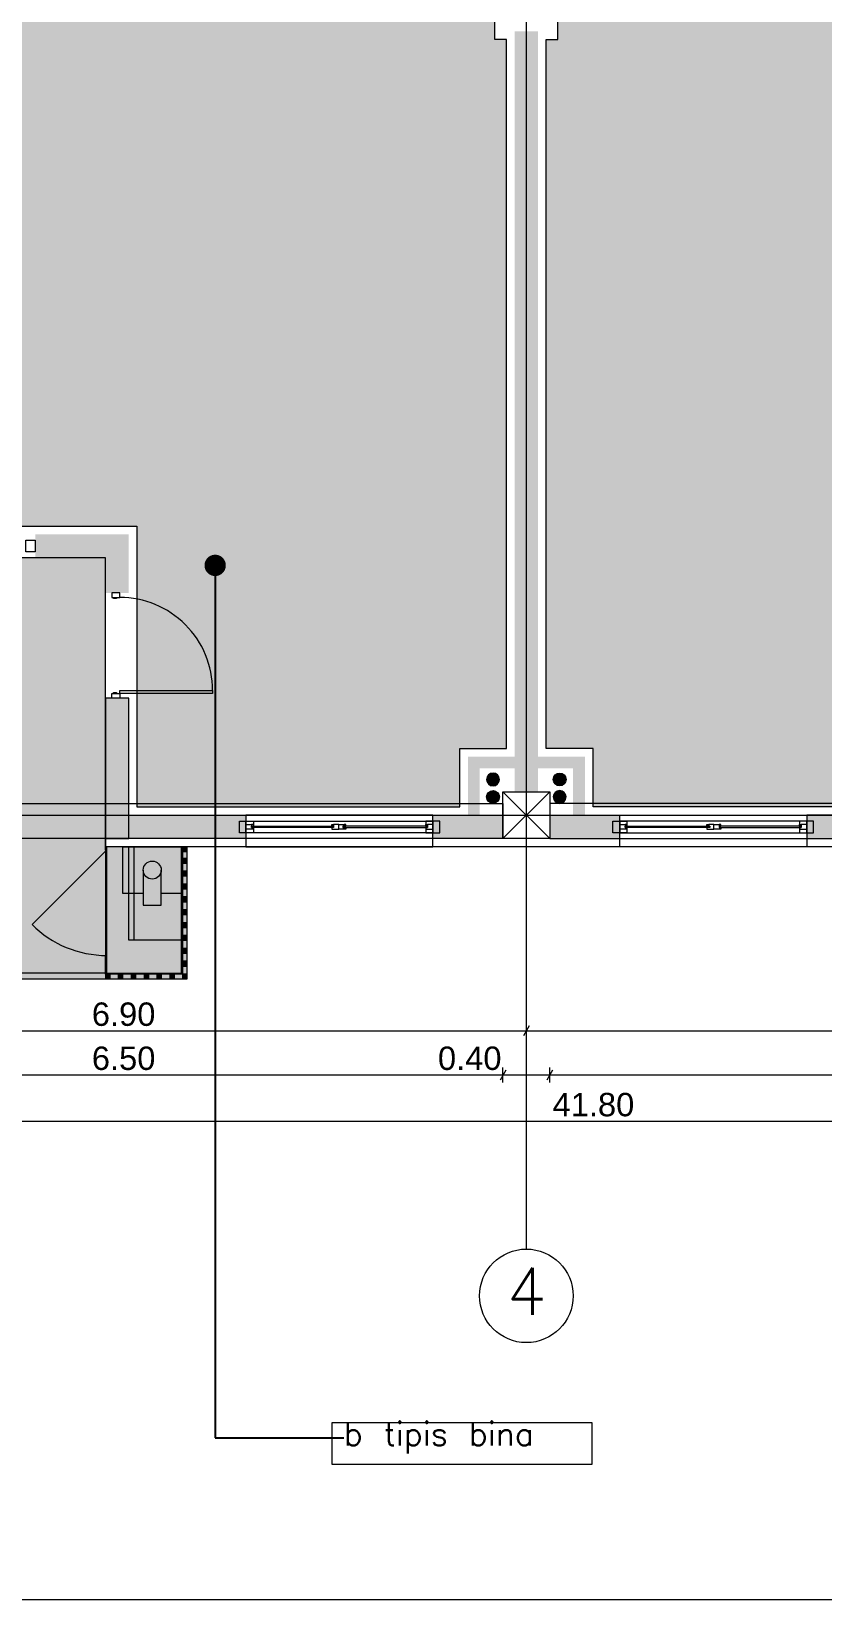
# Model space of a CAD drawing. Header units: millimetres. Extents: x 476244520 to 476657119, y 4620824743 to 4621446928.
# Drawn here: x 476406821 to 476413588, y 4621060450 to 4621073856 of the extents above; entities that cross this region are included whole.
import ezdxf

# ---------------------------------------------------------------- set-up
doc = ezdxf.new("R2010")
doc.units = ezdxf.units.MM
doc.header["$MEASUREMENT"] = 0
for name, color, linetype, lineweight in [('0_Pen_No__42_Pen_No__250_Pen_No__5', 5, 'Continuous', 0), ('2D Drafting - General_Pen_No__1_Pen_No__7', 7, 'Continuous', 0), ('2D Drafting - General_Pen_No__250_Pen_No__7_Pen_No__250', 7, 'Continuous', 0), ('2D Drafting - General_Pen_No__250_Pen_No__7_Pen_No__7', 7, 'Continuous', 0), ('2D Drafting - General_Pen_No__7_Pen_No__7_Pen_No__7', 7, 'Continuous', 0), ('Annotation - Text_Pen_No__7_Pen_No__5', 5, 'Continuous', 0), ('Doors_Pen_No__7_Pen_No__7_Pen_No__7', 7, 'Continuous', 0), ('G-Anno-Nplt_Pen_No__151', 151, 'Continuous', 0), ('G-Anno-Nplt_Pen_No__255', 255, 'Continuous', 0), ('G-Anno-Nplt_Pen_No__4', 7, 'Continuous', 0), ('gegmebi_Pen_No__1_Pen_No__7', 7, 'Continuous', 0), ('kar-panjara_Pen_No__7_Pen_No__7_Pen_No__7', 7, 'Continuous', 0), ('New_2D Drafting - General_Pen_No__250_Pen_No__7_Pen_No__255', 255, 'Continuous', 0), ('New_2D Drafting - General_Pen_No__2_Pen_No__250', 7, 'Continuous', 0), ('New_2D Drafting - General_Pen_No__30_Pen_No__9_Pen_No__9_Pen_No__255', 255, 'Continuous', 0), ('New_2D Drafting - General_Pen_No__30_Pen_No__9_Pen_No__9_Pen_No__7', 7, 'Continuous', 0), ('New_reg_nak_Pen_No__250', 7, 'Continuous', 0), ('New_reg_nak_Pen_No__7', 7, 'Continuous', 0), ('New_Structural - Bearing_Pen_No__1', 1, 'Continuous', 0), ('New_Structural - Bearing_Pen_No__250', 7, 'Continuous', 0), ('shaxtebi da milebi_Pen_No__1_Pen_No__1_Pen_No__1', 1, 'Continuous', 0), ('zoma_Pen_No__142', 142, 'Continuous', 0), ('zoma_Pen_No__5_Pen_No__5', 5, 'Continuous', 0)]:
    doc.layers.add(name, color=color, linetype=linetype, lineweight=lineweight)
doc.layers.add('shaxtebi da milebi_Pen_No__5_Pen_No__5_Pen_No__252', color=7, linetype='Continuous', lineweight=0, true_color=0x666666)
doc.layers.add('zoma', color=7, linetype='Continuous')
doc.styles.add('GENERATED_STYLE_2', font='arial.ttf')
doc.linetypes.add('Break', pattern='A,0,[1,A-4 бѓЎбѓђбѓ®бѓљбѓ\x98 - nikas1.Shx,S=15.679026,R=0,X=0,Y=0],-1975.557214,0', length=1975.557214)
doc.dimstyles.new('GENERATED_STYLE__1', dxfattribs={"dimtxt": 200, "dimasz": 64.421331, "dimexe": 0.18, "dimexo": 3, "dimgap": 0.09, "dimtad": 1, "dimtih": 1, "dimtoh": 1, "dimlfac": 0.001, "dimzin": 0, "dimdsep": 46, "dimtxsty": 'GENERATED_STYLE_2', "dimblk": 'ARROWHEAD_2', "dimblk1": 'ARROWHEAD_2', "dimblk2": 'ARROWHEAD_2', "dimcen": 0.09, "dimclrd": 142, "dimclre": 142, "dimclrt": 142, "dimadec": 0, "dimazin": 0, "dimtfac": 1, "dimtdec": 4, "dimtmove": 0, "dimatfit": 3, "dimfxl": 1, "dimtolj": 1, "dimtzin": 0, "dimarcsym": 0})
doc.dimstyles.new('GENERATED_STYLE__18', dxfattribs={"dimtxt": 0.18, "dimasz": 364.8, "dimexe": 0.18, "dimexo": 0.0625, "dimgap": 0.09, "dimtad": 0, "dimtih": 1, "dimtoh": 1, "dimdec": 4, "dimzin": 0, "dimdsep": 46, "dimcen": 0.09, "dimadec": 0, "dimazin": 0, "dimtfac": 1, "dimtdec": 4, "dimtmove": 0, "dimatfit": 3, "dimldrblk": 'ARROWHEAD_11', "dimfxl": 1, "dimtolj": 1, "dimtzin": 0, "dimarcsym": 0})
doc.dimstyles.new('GENERATED_STYLE__2', dxfattribs={"dimtxt": 200, "dimasz": 64.421331, "dimexe": 0.18, "dimexo": 3, "dimgap": 0.09, "dimtad": 1, "dimtih": 1, "dimtoh": 1, "dimlfac": 0.001, "dimzin": 0, "dimdsep": 46, "dimtxsty": 'GENERATED_STYLE_2', "dimblk": 'ARROWHEAD_2', "dimblk1": 'ARROWHEAD_2', "dimblk2": 'ARROWHEAD_2', "dimcen": 0.09, "dimclrd": 142, "dimclre": 142, "dimclrt": 142, "dimadec": 0, "dimazin": 0, "dimtfac": 1, "dimtdec": 4, "dimtmove": 2, "dimatfit": 3, "dimfxl": 1, "dimtolj": 1, "dimtzin": 0, "dimarcsym": 0})

# ---------------------------------------------------------------- blocks, each defined once
blk = doc.blocks.new('*D276', base_point=(476844527, 4621385791))
at = {"layer": 'zoma_Pen_No__142', "color": 142, "linetype": 'Continuous', "lineweight": 0, "transparency": 16777216}
for p, q in [((476404179, 4621065354), (476404130, 4621065270)), ((476404154, 4621065248), (476404154, 4621065376)), ((476411079, 4621065354), (476411030, 4621065270)), ((476411054, 4621065248), (476411054, 4621065376)), ((476404154, 4621065312), (476411054, 4621065312))]:
    blk.add_line(p, q, dxfattribs=at)
at = {"layer": 'zoma_Pen_No__142', "color": 142, "lineweight": 0, "transparency": 16777216, "insert": (476407338, 4621065352), "char_height": 200, "attachment_point": 7, "style": 'GENERATED_STYLE_2'}
blk.add_mtext('\\A1;{\\pql;\\fArial CYR|b0|i0|c204|p34;6.90}', dxfattribs=at)
blk = doc.blocks.new('ARROWHEAD_2')
at = {"color": 0, "linetype": 'Continuous', "lineweight": 0}
for p, q in [((0, 0), (-1, 0)), ((-0.38, -0.66), (0.38, 0.66))]:
    blk.add_line(p, q, dxfattribs=at)
blk = doc.blocks.new('*D277', base_point=(476844527, 4621385791))
at = {"layer": 'zoma_Pen_No__142', "color": 142, "linetype": 'Continuous', "lineweight": 0, "transparency": 16777216}
for p, q in [((476411079, 4621065354), (476411030, 4621065270)), ((476411054, 4621065248), (476411054, 4621065376)), ((476417979, 4621065354), (476417930, 4621065270)), ((476417954, 4621065248), (476417954, 4621065376)), ((476411054, 4621065312), (476417954, 4621065312))]:
    blk.add_line(p, q, dxfattribs=at)
at = {"layer": 'zoma_Pen_No__142', "color": 142, "lineweight": 0, "transparency": 16777216, "insert": (476414238, 4621065352), "char_height": 200, "attachment_point": 7, "style": 'GENERATED_STYLE_2'}
blk.add_mtext('\\A1;{\\pql;\\fArial CYR|b0|i0|c204|p34;6.90}', dxfattribs=at)
blk = doc.blocks.new('*D327', base_point=(476844527, 4621385791))
at = {"layer": 'zoma_Pen_No__142', "color": 142, "linetype": 'Continuous', "lineweight": 0, "transparency": 16777216}
for p, q in [((476404379, 4621064977), (476404330, 4621064892)), ((476404354, 4621064871), (476404354, 4621064998)), ((476410879, 4621064977), (476410830, 4621064892)), ((476410854, 4621064871), (476410854, 4621064998)), ((476404354, 4621064935), (476410854, 4621064935))]:
    blk.add_line(p, q, dxfattribs=at)
at = {"layer": 'zoma_Pen_No__142', "color": 142, "lineweight": 0, "transparency": 16777216, "char_height": 200, "attachment_point": 7, "style": 'GENERATED_STYLE_2'}
for s, insert in [('\\A1;{\\pql;\\fArial CYR|b0|i0|c204|p34;6.50}', (476407338, 4621064975)), ('\\A1;{\\pql;\\fArial CYR|b0|i0|c204|p34;0.40}', (476410298, 4621064975))]:
    blk.add_mtext(s, dxfattribs=dict(at, insert=insert))
blk = doc.blocks.new('*D328', base_point=(476844527, 4621385791))
at = {"layer": 'zoma_Pen_No__142', "color": 142, "linetype": 'Continuous', "lineweight": 0, "transparency": 16777216}
for p, q in [((476410879, 4621064977), (476410830, 4621064892)), ((476410854, 4621064871), (476410854, 4621064998)), ((476411279, 4621064977), (476411230, 4621064892)), ((476411254, 4621064871), (476411254, 4621064998)), ((476410854, 4621064935), (476411254, 4621064935))]:
    blk.add_line(p, q, dxfattribs=at)
blk = doc.blocks.new('*D329', base_point=(476844527, 4621385791))
at = {"layer": 'zoma_Pen_No__142', "color": 142, "linetype": 'Continuous', "lineweight": 0, "transparency": 16777216}
for p, q in [((476411279, 4621064977), (476411230, 4621064892)), ((476411254, 4621064871), (476411254, 4621064998)), ((476417779, 4621064977), (476417730, 4621064892)), ((476417754, 4621064871), (476417754, 4621064998)), ((476411254, 4621064935), (476417754, 4621064935))]:
    blk.add_line(p, q, dxfattribs=at)
at = {"layer": 'zoma_Pen_No__142', "color": 142, "lineweight": 0, "transparency": 16777216, "char_height": 200, "attachment_point": 7, "style": 'GENERATED_STYLE_2'}
for s, insert in [('\\A1;{\\pql;\\fArial CYR|b0|i0|c204|p34;6.50}', (476414238, 4621064975)), ('\\A1;{\\pql;\\fArial CYR|b0|i0|c204|p34;0.40}', (476417198, 4621064975))]:
    blk.add_mtext(s, dxfattribs=dict(at, insert=insert))
blk = doc.blocks.new('*D335', base_point=(476844527, 4621385791))
at = {"layer": 'zoma_Pen_No__142', "color": 142, "linetype": 'Continuous', "lineweight": 0, "transparency": 16777216}
for p, q in [((476390113, 4621064539), (476390154, 4621064539)), ((476390179, 4621064581), (476390130, 4621064497)), ((476390154, 4621064475), (476390154, 4621064602)), ((476390154, 4621064539), (476431954, 4621064539)), ((476431930, 4621064497), (476431979, 4621064581)), ((476431954, 4621064475), (476431954, 4621064602)), ((476431954, 4621064539), (476431996, 4621064539))]:
    blk.add_line(p, q, dxfattribs=at)
at = {"layer": 'zoma_Pen_No__142', "color": 142, "lineweight": 0, "transparency": 16777216, "insert": (476411278, 4621064579), "char_height": 200, "attachment_point": 7, "style": 'GENERATED_STYLE_2'}
blk.add_mtext('\\A1;{\\pql;\\fArial CYR|b0|i0|c204|p34;41.80}', dxfattribs=at)
blk = doc.blocks.new('ARROWHEAD_11')
at = {"color": 0, "linetype": 'Continuous', "lineweight": 0}
blk.add_line((0, 0), (-1, 0), dxfattribs=at)
at = {"color": 0, "linetype": 'Continuous', "lineweight": 0, "const_width": 0.25, "flags": 128}
blk.add_lwpolyline([(-0.125, 0, 1), (0.125, 0, 1)], format="xyb", close=True, dxfattribs=at)

msp = doc.modelspace()

# ---------------------------------------------------------------- hatches: boundary and pattern name
at = {"layer": '2D Drafting - General_Pen_No__250_Pen_No__7_Pen_No__7', "linetype": 'Continuous', "lineweight": 0}
for points in [[(476410954.207, 4621073856.437), (476410954.207, 4621067356.437), (476411154.207, 4621067356.437), (476411154.207, 4621073856.437)], [(476407454.207, 4621069356.437), (476407454.207, 4621069556.437), (476406853.888, 4621069556.437), (476406853.888, 4621069356.437)], [(476407654.207, 4621069556.437), (476407454.207, 4621069556.437), (476407454.207, 4621069056.434), (476407654.207, 4621069056.434)], [(476407454.207, 4621068156.434), (476407454.207, 4621066956.378), (476407654.207, 4621066956.378), (476407654.207, 4621068156.434)], [(476410554.207, 4621067656.567), (476410554.207, 4621067156.437), (476410654.207, 4621067156.437), (476410654.207, 4621067556.379), (476410954.207, 4621067556.379), (476410954.207, 4621067656.567)], [(476411554.207, 4621067656.567), (476411554.207, 4621067156.437), (476411454.207, 4621067156.437), (476411454.207, 4621067556.379), (476411154.207, 4621067556.379), (476411154.207, 4621067656.567)], [(476408654.422, 4621067156.378), (476408654.422, 4621066956.378), (476407654.207, 4621066956.378), (476407654.207, 4621067156.378)], [(476410254.424, 4621067156.437), (476410254.424, 4621066956.437), (476410854.207, 4621066956.437), (476410854.207, 4621067156.437)], [(476411853.99, 4621067156.437), (476411853.99, 4621066956.437), (476411254.207, 4621066956.437), (476411254.207, 4621067156.437)], [(476413453.992, 4621067156.437), (476413453.992, 4621066956.378), (476414454.207, 4621066956.378), (476414454.207, 4621067156.437)], [(476407454.211, 4621066886.437), (476407464.211, 4621066886.437), (476407464.211, 4621066856.437), (476407454.211, 4621066856.437)], [(476408104.211, 4621065806.466), (476408104.211, 4621066886.443), (476408114.211, 4621066886.443), (476408114.211, 4621065806.466)], [(476407454.211, 4621065956.438), (476407464.211, 4621065956.438), (476407464.211, 4621065806.489), (476407454.211, 4621065806.489)], [(476407454.305, 4621065806.466), (476408114.211, 4621065806.466), (476408114.211, 4621065796.466), (476407454.305, 4621065796.466)]]:
    msp.add_hatch(color=7, dxfattribs=at).paths.add_polyline_path(points)
at = {"layer": 'G-Anno-Nplt_Pen_No__151', "linetype": 'Continuous', "lineweight": 0, "true_color": 0x1f2f3f}
for points in [[(476404224.207, 4621084186.437), (476404224.207, 4621077826.437), (476404424.207, 4621077826.437), (476404424.207, 4621077526.437), (476404724.207, 4621077526.437), (476404724.207, 4621076665.419), (476404324.207, 4621076665.419), (476404324.207, 4621074326.437), (476404424.207, 4621074326.437), (476404424.207, 4621073786.437), (476404324.207, 4621073786.437), (476404324.207, 4621069626.379), (476407724.207, 4621069626.379), (476407724.207, 4621067226.378), (476410484.207, 4621067226.378), (476410484.207, 4621067726.567), (476410884.207, 4621067726.567), (476410884.207, 4621073786.437), (476410784.207, 4621073786.437), (476410784.207, 4621074326.438), (476410884.207, 4621074326.438), (476410884.207, 4621075613.729), (476410954.207, 4621075613.729), (476410954.207, 4621077356.437), (476410854.207, 4621077356.437), (476410854.207, 4621077606.437), (476410554.207, 4621077606.437), (476410554.207, 4621078627.456), (476410954.207, 4621078627.456), (476410954.207, 4621079229.707), (476410884.207, 4621079229.707), (476410884.207, 4621083286.44), (476407384.207, 4621083286.44), (476407384.207, 4621084386.437), (476404424.207, 4621084386.437), (476404424.207, 4621084186.437)], [(476417884.207, 4621084186.437), (476417884.207, 4621077826.437), (476417684.207, 4621077826.437), (476417684.207, 4621077526.437), (476417384.207, 4621077526.437), (476417384.207, 4621076665.419), (476417784.207, 4621076665.419), (476417784.207, 4621074326.437), (476417684.207, 4621074326.437), (476417684.207, 4621073786.437), (476417784.207, 4621073786.437), (476417784.207, 4621069626.379), (476414384.207, 4621069626.379), (476414384.207, 4621067226.378), (476411624.207, 4621067226.378), (476411624.207, 4621067726.567), (476411224.207, 4621067726.567), (476411224.207, 4621073786.437), (476411324.207, 4621073786.437), (476411324.207, 4621074326.438), (476411224.207, 4621074326.438), (476411224.207, 4621075613.729), (476411154.207, 4621075613.729), (476411154.207, 4621077356.437), (476411254.207, 4621077356.437), (476411254.207, 4621077606.437), (476411554.207, 4621077606.437), (476411554.207, 4621078627.456), (476411154.207, 4621078627.456), (476411154.207, 4621079229.707), (476411224.207, 4621079229.707), (476411224.207, 4621083286.44), (476414724.207, 4621083286.44), (476414724.207, 4621084386.437), (476417684.207, 4621084386.437), (476417684.207, 4621084186.437)]]:
    msp.add_hatch(color=169, dxfattribs=at).paths.add_polyline_path(points)
at = {"layer": 'G-Anno-Nplt_Pen_No__255', "linetype": 'Continuous', "lineweight": 0, "true_color": 0x3f3f3f}
msp.add_hatch(color=250, dxfattribs=at).paths.add_polyline_path([(476404254.207, 4621069356.437), (476404254.207, 4621067356.437), (476404354.207, 4621067356.437), (476404354.207, 4621066886.437), (476404304.207, 4621066886.437), (476404304.207, 4621065756.45), (476408154.204, 4621065756.473), (476408154.204, 4621066886.437), (476407454.207, 4621066886.437), (476407454.207, 4621069356.437)])
at = {"layer": 'New_2D Drafting - General_Pen_No__250_Pen_No__7_Pen_No__255', "linetype": 'Continuous', "lineweight": 0}
for points in [[(476408104.209, 4621066886.443), (476407604.209, 4621066886.439), (476407604.212, 4621066486.443), (476407777.197, 4621066486.445), (476407777.198, 4621066386.442), (476407931.224, 4621066386.443), (476407931.223, 4621066486.446), (476408104.212, 4621066486.448)], [(476408104.209, 4621066886.443), (476407654.209, 4621066886.443), (476407654.209, 4621066086.443), (476408104.209, 4621066086.443)]]:
    msp.add_hatch(color=255, dxfattribs=at).paths.add_polyline_path(points)
at = {"layer": 'New_2D Drafting - General_Pen_No__30_Pen_No__9_Pen_No__9_Pen_No__255', "linetype": 'Continuous', "lineweight": 0}
for points in [[(476408154.204, 4621066886.437), (476408114.204, 4621066886.437), (476408114.204, 4621066846.437), (476408154.204, 4621066846.437)], [(476408154.204, 4621066786.473), (476408114.204, 4621066786.473), (476408114.204, 4621066746.473), (476408154.204, 4621066746.473)], [(476408154.204, 4621066676.473), (476408114.204, 4621066676.473), (476408114.204, 4621066636.473), (476408154.204, 4621066636.473)], [(476408154.204, 4621066566.473), (476408114.204, 4621066566.473), (476408114.204, 4621066526.473), (476408154.204, 4621066526.473)], [(476408154.204, 4621066456.473), (476408114.204, 4621066456.473), (476408114.204, 4621066416.473), (476408154.204, 4621066416.473)], [(476408154.204, 4621066346.473), (476408114.204, 4621066346.473), (476408114.204, 4621066306.473), (476408154.204, 4621066306.473)], [(476408154.204, 4621066236.473), (476408114.204, 4621066236.473), (476408114.204, 4621066196.473), (476408154.204, 4621066196.473)], [(476408154.204, 4621066126.473), (476408114.204, 4621066126.473), (476408114.204, 4621066086.473), (476408154.204, 4621066086.473)], [(476408154.204, 4621066016.473), (476408114.204, 4621066016.473), (476408114.204, 4621065976.473), (476408154.204, 4621065976.473)], [(476408154.204, 4621065906.473), (476408114.204, 4621065906.473), (476408114.204, 4621065866.473), (476408154.204, 4621065866.473)], [(476407494.211, 4621065756.473), (476407494.211, 4621065796.473), (476407454.211, 4621065796.473), (476407454.211, 4621065756.473)], [(476407604.211, 4621065756.473), (476407604.211, 4621065796.473), (476407564.211, 4621065796.473), (476407564.211, 4621065756.473)], [(476407714.211, 4621065756.473), (476407714.211, 4621065796.473), (476407674.211, 4621065796.473), (476407674.211, 4621065756.473)], [(476407824.211, 4621065756.473), (476407824.211, 4621065796.473), (476407784.211, 4621065796.473), (476407784.211, 4621065756.473)], [(476407934.211, 4621065756.473), (476407934.211, 4621065796.473), (476407894.211, 4621065796.473), (476407894.211, 4621065756.473)], [(476408044.211, 4621065756.473), (476408044.211, 4621065796.473), (476408004.211, 4621065796.473), (476408004.211, 4621065756.473)], [(476408154.204, 4621065796.473), (476408114.204, 4621065796.473), (476408114.204, 4621065756.473), (476408154.204, 4621065756.473)], [(476408154.211, 4621065756.473), (476408154.211, 4621065796.473), (476408114.211, 4621065796.473), (476408114.211, 4621065756.473)]]:
    msp.add_hatch(color=255, dxfattribs=at).paths.add_polyline_path(points)
at = {"layer": 'shaxtebi da milebi_Pen_No__1_Pen_No__1_Pen_No__1', "linetype": 'Continuous', "lineweight": 0}
for points in [[(476410769.084, 4621067366.379, 1), (476410769.084, 4621067256.379, 1)], [(476411339.33, 4621067366.379, -1), (476411339.33, 4621067256.379, -1)]]:
    msp.add_hatch(color=1, dxfattribs=at).paths.add_polyline_path(points)
at = {"layer": 'shaxtebi da milebi_Pen_No__5_Pen_No__5_Pen_No__252', "linetype": 'Continuous', "lineweight": 0, "true_color": 0x666666}
for points in [[(476410769.084, 4621067516.379, 1), (476410769.084, 4621067406.379, 1)], [(476411339.33, 4621067516.379, -1), (476411339.33, 4621067406.379, -1)]]:
    msp.add_hatch(color=251, dxfattribs=at).paths.add_polyline_path(points)

# ---------------------------------------------------------------- linework, layer by layer
at = {"layer": '0_Pen_No__42_Pen_No__250_Pen_No__5', "color": 5, "linetype": 'Continuous', "lineweight": 0}
msp.add_circle((476411054.207, 4621063046.84), 400, dxfattribs=at)
msp.add_circle((476411054.207, 4621063046.84), 400, dxfattribs=at)
at = {"layer": '2D Drafting - General_Pen_No__1_Pen_No__7', "color": 7, "linetype": 'Continuous', "lineweight": 0}
for p, q in [((476410854.207, 4621066956.437), (476411254.207, 4621067356.437)), ((476411254.207, 4621066956.437), (476410854.207, 4621067356.437))]:
    msp.add_line(p, q, dxfattribs=at)
at = {"layer": '2D Drafting - General_Pen_No__1_Pen_No__7', "color": 7, "linetype": 'Continuous', "lineweight": 0, "flags": 128}
for points in [[(476411254.207, 4621066956.437), (476410854.207, 4621066956.437), (476410854.207, 4621067356.437), (476411254.207, 4621067356.437)], [(476410854.207, 4621066956.437), (476404354.207, 4621066956.437), (476404354.207, 4621067256.437), (476410854.207, 4621067256.437)], [(476411254.207, 4621066956.437), (476417754.207, 4621066956.437), (476417754.207, 4621067256.437), (476411254.207, 4621067256.437)]]:
    msp.add_lwpolyline(points, close=True, dxfattribs=at)
at = {"layer": '2D Drafting - General_Pen_No__250_Pen_No__7_Pen_No__250', "color": 7, "linetype": 'Continuous', "lineweight": 0, "flags": 128}
for points in [[(476407454.207, 4621068156.434), (476407454.207, 4621066956.378), (476407654.207, 4621066956.378), (476407654.207, 4621068156.434)], [(476408654.422, 4621067156.378), (476408654.422, 4621066956.378), (476407654.207, 4621066956.378), (476407654.207, 4621067156.378)], [(476413453.992, 4621067156.437), (476413453.992, 4621066956.378), (476414454.207, 4621066956.378), (476414454.207, 4621067156.437)], [(476407454.211, 4621066886.437), (476407464.211, 4621066886.437), (476407464.211, 4621066856.437), (476407454.211, 4621066856.437)], [(476408104.211, 4621065806.466), (476408104.211, 4621066886.443), (476408114.211, 4621066886.443), (476408114.211, 4621065806.466)], [(476407454.211, 4621065956.438), (476407464.211, 4621065956.438), (476407464.211, 4621065806.489), (476407454.211, 4621065806.489)], [(476407454.305, 4621065806.466), (476408114.211, 4621065806.466), (476408114.211, 4621065796.466), (476407454.305, 4621065796.466)]]:
    msp.add_lwpolyline(points, close=True, dxfattribs=at)
at = {"layer": '2D Drafting - General_Pen_No__7_Pen_No__7_Pen_No__7', "color": 7, "linetype": 'Continuous', "lineweight": 0}
msp.add_arc((476407576.631, 4621068222.612), 794.311, 359.9985151, 90.0001966, dxfattribs=at)
at = {"layer": 'Doors_Pen_No__7_Pen_No__7_Pen_No__7', "color": 7, "linetype": 'Continuous', "lineweight": 0, "flags": 128}
for points in [[(476407508.896, 4621069056.436), (476407508.895, 4621069016.925), (476407576.629, 4621069016.923), (476407576.63, 4621069056.434)], [(476407523.295, 4621069008.036), (476407523.295, 4621069016.924), (476407549.962, 4621069016.924), (476407549.962, 4621069008.035)], [(476407508.896, 4621068156.436), (476407508.897, 4621068195.947), (476407576.631, 4621068195.945), (476407576.63, 4621068156.434)], [(476407523.297, 4621068195.947), (476407523.298, 4621068204.836), (476407549.964, 4621068204.835), (476407549.964, 4621068195.946)], [(476407576.631, 4621068195.945), (476407576.631, 4621068222.612), (476408370.942, 4621068222.591), (476408370.942, 4621068195.925)]]:
    msp.add_lwpolyline(points, close=True, dxfattribs=at)
at = {"layer": 'G-Anno-Nplt_Pen_No__4', "color": 7, "linetype": 'Continuous', "lineweight": 0, "flags": 128}
for points in [[(476404324.207, 4621069626.379), (476407724.207, 4621069626.379), (476407724.207, 4621067226.378), (476410484.207, 4621067226.378), (476410484.207, 4621067726.567), (476410884.207, 4621067726.567), (476410884.207, 4621073786.437), (476410784.207, 4621073786.437), (476410784.207, 4621074326.438), (476410884.207, 4621074326.438), (476410884.207, 4621075613.729), (476410954.207, 4621075613.729), (476410954.207, 4621077356.437), (476410854.207, 4621077356.437), (476410854.207, 4621077606.437), (476410554.207, 4621077606.437), (476410554.207, 4621078627.456), (476410954.207, 4621078627.456), (476410954.207, 4621079229.707), (476410884.207, 4621079229.707), (476410884.207, 4621083286.44), (476407384.207, 4621083286.44), (476407384.207, 4621084386.437), (476404424.207, 4621084386.437)], [(476417684.207, 4621074326.437), (476417684.207, 4621073786.437), (476417784.207, 4621073786.437), (476417784.207, 4621069626.379), (476414384.207, 4621069626.379), (476414384.207, 4621067226.378), (476411624.207, 4621067226.378), (476411624.207, 4621067726.567), (476411224.207, 4621067726.567), (476411224.207, 4621073786.437), (476411324.207, 4621073786.437), (476411324.207, 4621074326.438)]]:
    msp.add_lwpolyline(points, dxfattribs=at)
msp.add_lwpolyline([(476404254.207, 4621069356.437), (476404254.207, 4621067356.437), (476404354.207, 4621067356.437), (476404354.207, 4621066886.437), (476404304.207, 4621066886.437), (476404304.207, 4621065756.45), (476408154.204, 4621065756.473), (476408154.204, 4621066886.437), (476407454.207, 4621066886.437), (476407454.207, 4621069356.437)], close=True, dxfattribs=at)
at = {"layer": 'gegmebi_Pen_No__1_Pen_No__7', "color": 7, "linetype": 'Continuous', "lineweight": 0, "flags": 128}
for points in [[(476407777.197, 4621066486.445), (476407604.212, 4621066486.443), (476407604.209, 4621066886.439), (476408104.209, 4621066886.443), (476408104.212, 4621066486.448), (476407931.223, 4621066486.446)], [(476407777.196, 4621066686.443), (476407777.198, 4621066386.442), (476407931.224, 4621066386.443), (476407931.222, 4621066686.444)]]:
    msp.add_lwpolyline(points, dxfattribs=at)
at = {"layer": 'kar-panjara_Pen_No__7_Pen_No__7_Pen_No__7', "color": 7, "linetype": 'Continuous', "lineweight": 0, "flags": 128}
for points in [[(476406853.895, 4621069406.405), (476406773.895, 4621069406.402), (476406773.89, 4621069506.402), (476406853.89, 4621069506.405)], [(476408719.852, 4621067006.012), (476408599.852, 4621067006.012), (476408599.852, 4621067106.012), (476408719.852, 4621067106.012)], [(476408654.422, 4621067106.011), (476410254.424, 4621067105.956), (476410254.424, 4621067006.011), (476408654.422, 4621067006.066)], [(476410194.75, 4621067006.012), (476410314.75, 4621067006.012), (476410314.75, 4621067106.012), (476410194.75, 4621067106.012)], [(476411913.665, 4621067006.012), (476411793.665, 4621067006.012), (476411793.665, 4621067106.012), (476411913.665, 4621067106.012)], [(476413453.992, 4621067106.011), (476411853.99, 4621067105.956), (476411853.99, 4621067006.011), (476413453.992, 4621067006.066)], [(476413388.562, 4621067006.012), (476413508.562, 4621067006.012), (476413508.562, 4621067106.012), (476413388.562, 4621067106.012)], [(476408654.422, 4621067075.896), (476408704.852, 4621067075.896), (476408704.852, 4621067060.896), (476408704.852, 4621067050.896), (476408719.852, 4621067050.896), (476408719.852, 4621067035.896), (476408654.422, 4621067035.896)], [(476408719.852, 4621067075.896), (476408704.852, 4621067075.896), (476408704.852, 4621067060.896), (476408719.852, 4621067060.896)], [(476408704.852, 4621067060.896), (476409404.852, 4621067060.896), (476409404.852, 4621067050.896), (476408704.852, 4621067050.896)], [(476409389.852, 4621067075.896), (476409404.852, 4621067075.896), (476409404.852, 4621067060.896), (476409389.852, 4621067060.896)], [(476409449.852, 4621067075.896), (476409404.852, 4621067075.896), (476409404.852, 4621067060.896), (476409404.852, 4621067050.896), (476409389.852, 4621067050.896), (476409389.852, 4621067035.896), (476409449.852, 4621067035.896)], [(476409449.852, 4621067075.896), (476409494.852, 4621067075.896), (476409494.852, 4621067060.896), (476409494.852, 4621067050.896), (476409509.852, 4621067050.896), (476409509.852, 4621067035.896), (476409449.852, 4621067035.896)], [(476410209.424, 4621067060.896), (476409485.584, 4621067060.896), (476409485.584, 4621067050.896), (476410209.424, 4621067050.896)], [(476409509.852, 4621067075.896), (476409494.852, 4621067075.896), (476409494.852, 4621067060.896), (476409509.852, 4621067060.896)], [(476410194.75, 4621067075.896), (476410209.424, 4621067075.896), (476410209.424, 4621067060.896), (476410194.75, 4621067060.896)], [(476410254.424, 4621067075.896), (476410209.424, 4621067075.896), (476410209.424, 4621067060.896), (476410209.424, 4621067050.896), (476410194.75, 4621067050.896), (476410194.75, 4621067035.896), (476410254.424, 4621067035.896)], [(476411853.99, 4621067075.896), (476411898.99, 4621067075.896), (476411898.99, 4621067060.896), (476411898.99, 4621067050.896), (476411913.665, 4621067050.896), (476411913.665, 4621067035.896), (476411853.99, 4621067035.896)], [(476411913.665, 4621067075.896), (476411898.99, 4621067075.896), (476411898.99, 4621067060.896), (476411913.665, 4621067060.896)], [(476411898.99, 4621067060.896), (476412622.83, 4621067060.896), (476412622.83, 4621067050.896), (476411898.99, 4621067050.896)], [(476412658.562, 4621067075.896), (476412613.562, 4621067075.896), (476412613.562, 4621067060.896), (476412613.562, 4621067050.896), (476412598.562, 4621067050.896), (476412598.562, 4621067035.896), (476412658.562, 4621067035.896)], [(476412598.562, 4621067075.896), (476412613.562, 4621067075.896), (476412613.562, 4621067060.896), (476412598.562, 4621067060.896)], [(476412658.562, 4621067075.896), (476412703.562, 4621067075.896), (476412703.562, 4621067060.896), (476412703.562, 4621067050.896), (476412718.562, 4621067050.896), (476412718.562, 4621067035.896), (476412658.562, 4621067035.896)], [(476412718.562, 4621067075.896), (476412703.562, 4621067075.896), (476412703.562, 4621067060.896), (476412718.562, 4621067060.896)], [(476413403.562, 4621067060.896), (476412703.562, 4621067060.896), (476412703.562, 4621067050.896), (476413403.562, 4621067050.896)], [(476413453.992, 4621067075.896), (476413403.562, 4621067075.896), (476413403.562, 4621067060.896), (476413403.562, 4621067050.896), (476413388.562, 4621067050.896), (476413388.562, 4621067035.896), (476413453.992, 4621067035.896)], [(476413388.562, 4621067075.896), (476413403.562, 4621067075.896), (476413403.562, 4621067060.896), (476413388.562, 4621067060.896)]]:
    msp.add_lwpolyline(points, close=True, dxfattribs=at)
at = {"layer": 'New_2D Drafting - General_Pen_No__2_Pen_No__250', "color": 7, "linetype": 'Continuous', "lineweight": 0, "flags": 128}
msp.add_lwpolyline([(476409392.791, 4621061964.356), (476411612.796, 4621061964.356), (476411612.796, 4621061604.98), (476409392.791, 4621061604.98)], close=True, dxfattribs=at)
at = {"layer": 'New_2D Drafting - General_Pen_No__30_Pen_No__9_Pen_No__9_Pen_No__7', "color": 7, "linetype": 'Continuous', "lineweight": 0, "flags": 128}
for points in [[(476408154.204, 4621066886.437), (476408114.204, 4621066886.437), (476408114.204, 4621066846.437), (476408154.204, 4621066846.437)], [(476408154.204, 4621066786.473), (476408114.204, 4621066786.473), (476408114.204, 4621066746.473), (476408154.204, 4621066746.473)], [(476408154.204, 4621066676.473), (476408114.204, 4621066676.473), (476408114.204, 4621066636.473), (476408154.204, 4621066636.473)], [(476408154.204, 4621066566.473), (476408114.204, 4621066566.473), (476408114.204, 4621066526.473), (476408154.204, 4621066526.473)], [(476408154.204, 4621066456.473), (476408114.204, 4621066456.473), (476408114.204, 4621066416.473), (476408154.204, 4621066416.473)], [(476408154.204, 4621066346.473), (476408114.204, 4621066346.473), (476408114.204, 4621066306.473), (476408154.204, 4621066306.473)], [(476408154.204, 4621066236.473), (476408114.204, 4621066236.473), (476408114.204, 4621066196.473), (476408154.204, 4621066196.473)], [(476408154.204, 4621066126.473), (476408114.204, 4621066126.473), (476408114.204, 4621066086.473), (476408154.204, 4621066086.473)], [(476408154.204, 4621066016.473), (476408114.204, 4621066016.473), (476408114.204, 4621065976.473), (476408154.204, 4621065976.473)], [(476408154.204, 4621065906.473), (476408114.204, 4621065906.473), (476408114.204, 4621065866.473), (476408154.204, 4621065866.473)], [(476407494.211, 4621065756.473), (476407494.211, 4621065796.473), (476407454.211, 4621065796.473), (476407454.211, 4621065756.473)], [(476407604.211, 4621065756.473), (476407604.211, 4621065796.473), (476407564.211, 4621065796.473), (476407564.211, 4621065756.473)], [(476407714.211, 4621065756.473), (476407714.211, 4621065796.473), (476407674.211, 4621065796.473), (476407674.211, 4621065756.473)], [(476407824.211, 4621065756.473), (476407824.211, 4621065796.473), (476407784.211, 4621065796.473), (476407784.211, 4621065756.473)], [(476407934.211, 4621065756.473), (476407934.211, 4621065796.473), (476407894.211, 4621065796.473), (476407894.211, 4621065756.473)], [(476408044.211, 4621065756.473), (476408044.211, 4621065796.473), (476408004.211, 4621065796.473), (476408004.211, 4621065756.473)], [(476408154.204, 4621065796.473), (476408114.204, 4621065796.473), (476408114.204, 4621065756.473), (476408154.204, 4621065756.473)], [(476408154.211, 4621065756.473), (476408154.211, 4621065796.473), (476408114.211, 4621065796.473), (476408114.211, 4621065756.473)]]:
    msp.add_lwpolyline(points, close=True, dxfattribs=at)
at = {"layer": 'New_reg_nak_Pen_No__250', "color": 7, "linetype": 'Continuous', "lineweight": 0}
for p, q in [((476407464.211, 4621066856.437), (476407464.211, 4621065956.438)), ((476407699.686, 4621066086.443), (476407699.687, 4621066886.443))]:
    msp.add_line(p, q, dxfattribs=at)
at = {"layer": 'New_reg_nak_Pen_No__250', "color": 7, "linetype": 'Continuous', "lineweight": 0, "flags": 128}
msp.add_lwpolyline([(476407454.207, 4621066956.437), (476407454.207, 4621065806.489), (476404354.207, 4621065806.489), (476404354.207, 4621066886.437), (476404304.207, 4621066886.437), (476404304.207, 4621065756.45), (476407454.207, 4621065756.48)], dxfattribs=at)
msp.add_lwpolyline([(476408104.209, 4621066886.443), (476408104.209, 4621066086.443), (476407654.209, 4621066086.443), (476407654.209, 4621066886.443)], close=True, dxfattribs=at)
at = {"layer": 'New_reg_nak_Pen_No__250', "color": 7, "linetype": 'Continuous', "lineweight": 0}
msp.add_circle((476407854.209, 4621066686.443), 77.013, dxfattribs=at)
at = {"layer": 'New_reg_nak_Pen_No__7', "color": 7, "linetype": 'Continuous', "lineweight": 0, "flags": 128}
for points in [[(476408654.422, 4621067156.437), (476408654.422, 4621066886.437), (476410254.424, 4621066886.437), (476410254.424, 4621067156.437)], [(476413453.992, 4621067156.437), (476413453.992, 4621066886.437), (476411853.99, 4621066886.437), (476411853.99, 4621067156.437)]]:
    msp.add_lwpolyline(points, close=True, dxfattribs=at)
msp.add_lwpolyline([(476414654.207, 4621066956.437), (476414654.207, 4621066886.437), (476407454.207, 4621066886.437), (476407454.207, 4621066956.437)], dxfattribs=at)
at = {"layer": 'New_Structural - Bearing_Pen_No__1', "color": 1, "linetype": 'Break', "lineweight": 0}
msp.add_line((476374220.452, 4621060449.823), (476442354.006, 4621060449.823), dxfattribs=at)
at = {"layer": 'New_Structural - Bearing_Pen_No__250', "color": 7, "linetype": 'Continuous', "lineweight": 0}
msp.add_line((476407464.222, 4621066856.438), (476406827.823, 4621066220.039), dxfattribs=at)
msp.add_arc((476407464.211, 4621066856.426), 899.988, 225, 270, dxfattribs=at)
at = {"layer": 'shaxtebi da milebi_Pen_No__1_Pen_No__1_Pen_No__1', "color": 1, "linetype": 'Continuous', "lineweight": 0, "flags": 128}
for points in [[(476410769.084, 4621067366.379, -1), (476410769.084, 4621067256.379, -1)], [(476411339.33, 4621067366.379, 1), (476411339.33, 4621067256.379, 1)]]:
    msp.add_lwpolyline(points, format="xyb", close=True, dxfattribs=at)
at = {"layer": 'shaxtebi da milebi_Pen_No__5_Pen_No__5_Pen_No__252', "color": 251, "linetype": 'Continuous', "lineweight": 0, "true_color": 0x666666, "flags": 128}
for points in [[(476410769.084, 4621067516.379, 1), (476410769.084, 4621067406.379, 1)], [(476411339.33, 4621067516.379, -1), (476411339.33, 4621067406.379, -1)]]:
    msp.add_lwpolyline(points, format="xyb", close=True, dxfattribs=at)
at = {"layer": 'zoma_Pen_No__5_Pen_No__5', "color": 5, "linetype": 'Continuous', "lineweight": 0}
for p, q in [((476411054.207, 4621063446.84), (476411054.207, 4621088157.646)), ((476386273.656, 4621067156.437), (476436160.037, 4621067156.437)), ((476386273.656, 4621067156.437), (476436160.037, 4621067156.437))]:
    msp.add_line(p, q, dxfattribs=at)

# ---------------------------------------------------------------- texts
at = {"layer": 'Annotation - Text_Pen_No__7_Pen_No__5', "color": 5, "linetype": 'Continuous', "lineweight": 0, "insert": (476411056.365, 4621063285.412), "char_height": 400, "attachment_point": 2}
msp.add_mtext('\\A1;{\\pqc;\\Ftxt.shx;4}', dxfattribs=at)
at = {"layer": 'New_2D Drafting - General_Pen_No__2_Pen_No__250', "color": 7, "linetype": 'Continuous', "lineweight": 0, "insert": (476409492.791, 4621061833.094), "char_height": 200, "attachment_point": 4}
msp.add_mtext('\\A1;{\\pql;\\Ftxt.shx;b tipis bina}', dxfattribs=at)

# ---------------------------------------------------------------- dimensions: what is measured, and where the dimension line sits
at = {"layer": 'zoma', "color": 142, "linetype": 'Continuous', "lineweight": 0}
for base, p1, p2, dimstyle, picture, middle in [((476411054.207, 4621065312.069), (476404154.207, 4621066950.765), (476411054.207, 4621066950.765), 'GENERATED_STYLE__1', '*D276', (476407597.914, 4621065452.069)), ((476417954.207, 4621065312.069), (476411054.207, 4621066950.765), (476417954.207, 4621066950.765), 'GENERATED_STYLE__1', '*D277', (476414497.914, 4621065452.069)), ((476410854.207, 4621064934.873), (476404354.207, 4621066437.539), (476410854.207, 4621066437.539), 'GENERATED_STYLE__1', '*D327', (476407597.914, 4621065074.873)), ((476411254.207, 4621064934.873), (476410854.207, 4621066437.539), (476411254.207, 4621066437.539), 'GENERATED_STYLE__1', '*D328', (476410557.359, 4621065074.873)), ((476417754.207, 4621064934.873), (476411254.207, 4621066437.539), (476417754.207, 4621066437.539), 'GENERATED_STYLE__1', '*D329', (476414497.914, 4621065074.873)), ((476431954.207, 4621064538.891), (476390154.207, 4621066397.479), (476431954.207, 4621066397.479), 'GENERATED_STYLE__2', '*D335', (476411613.52, 4621064678.891))]:
    dim = msp.add_linear_dim(base=base, p1=p1, p2=p2, dimstyle=dimstyle, dxfattribs=at)
    dim.commit()
    dim.dimension.update_dxf_attribs({"geometry": picture, "text_midpoint": middle, "dimtype": 160})

# ---------------------------------------------------------------- leaders
at = {"layer": 'New_2D Drafting - General_Pen_No__2_Pen_No__250', "color": 7, "linetype": 'Continuous', "lineweight": 0, "annotation_type": 0, "has_hookline": 1, "hookline_direction": 0, "text_width": 1933.333}
msp.add_leader([(476408392.791, 4621069291.228), (476408392.791, 4621061833.094), (476409492.701, 4621061833.094)], dimstyle='GENERATED_STYLE__18', dxfattribs=at)

doc.saveas('drawing.dxf')
